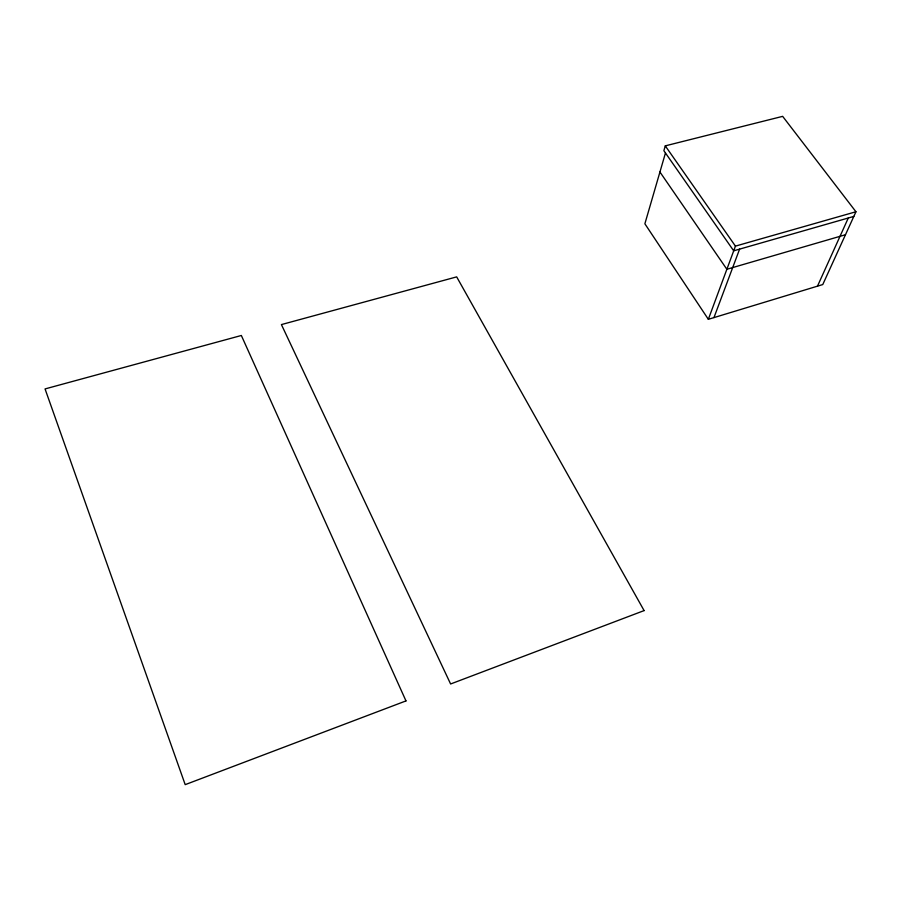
<?xml version="1.0" encoding="UTF-8"?>
<svg xmlns="http://www.w3.org/2000/svg" width="901" height="901" viewBox="0 0 901 901"><rect width="100%" height="100%" fill="white"/><g stroke="black" fill="none" stroke-linecap="round" stroke-linejoin="round"><path stroke-width="1.35" d="M665.467 152.979L644.879 223.786L708.344 319.303L822.759 284.558L855.95 211.758L782.654 116.353L665.276 145.861L663.879 150.704L733.696 250.816L853.821 216.42M708.344 319.303L735.441 246.119L855.95 211.758M713.964 317.591L739.608 249.126M817.477 286.169L848.292 218.008M845.465 234.744L726.87 269.264L659.937 172.012M665.276 145.861L735.441 246.119M405.979 700.91L185.201 784.647L45.05 388.928L241.344 335.487L405.979 700.91M644.102 610.596L450.613 683.983L281.416 324.585L456.672 276.877L644.102 610.596"/></g></svg>
